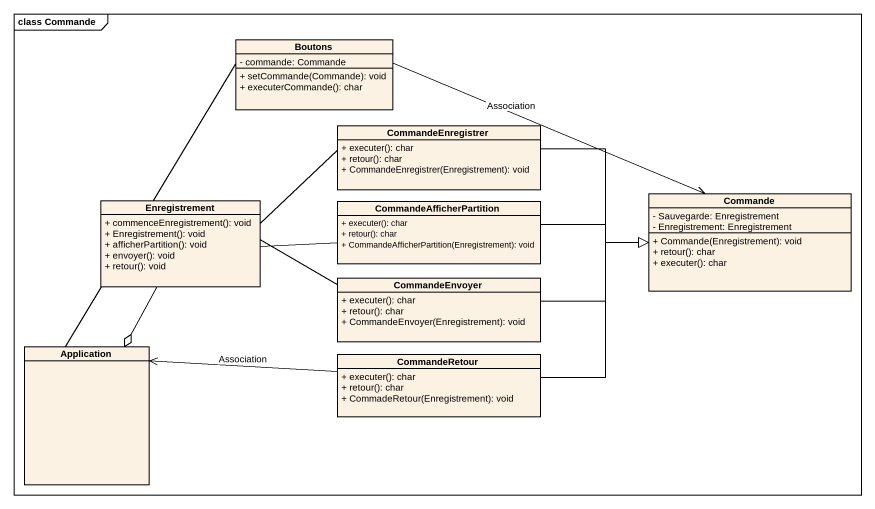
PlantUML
@startuml
mainframe class Commande
hide circle
hide empty members
skinparam classAttributeIconSize 0
class Boutons {
  - commande: Commande
  + setCommande(Commande): void
  + executerCommande(): char
}
class CommandeEnregistrer {
  + executer(): char
  + retour(): char
  + CommandeEnregistrer(Enregistrement): void
}
class Enregistrement {
  + commenceEnregistrement(): void
  + Enregistrement(): void
  + afficherPartition(): void
  + envoyer(): void
  + retour(): void
}
class CommandeAfficherPartition {
  + executer(): char
  + retour(): char
  + CommandeAfficherPartition(Enregistrement): void
}
class Commande {
  - Sauvegarde: Enregistrement
  - Enregistrement: Enregistrement
  + Commande(Enregistrement): void
  + retour(): char
  + executer(): char
}
class CommandeEnvoyer {
  + executer(): char
  + retour(): char
  + CommandeEnvoyer(Enregistrement): void
}
class Application
class CommandeRetour {
  + executer(): char
  + retour(): char
  + CommadeRetour(Enregistrement): void
}
Boutons -right-> Commande : Association
Boutons -- Application
CommandeEnregistrer -left- Enregistrement
CommandeEnregistrer -right-|> Commande
Enregistrement --o Application
CommandeAfficherPartition -left- Enregistrement
CommandeAfficherPartition -right-|> Commande
CommandeEnvoyer -left- Enregistrement
CommandeEnvoyer -right-|> Commande
CommandeRetour -right-|> Commande
CommandeRetour -left-> Application : Association
@enduml
